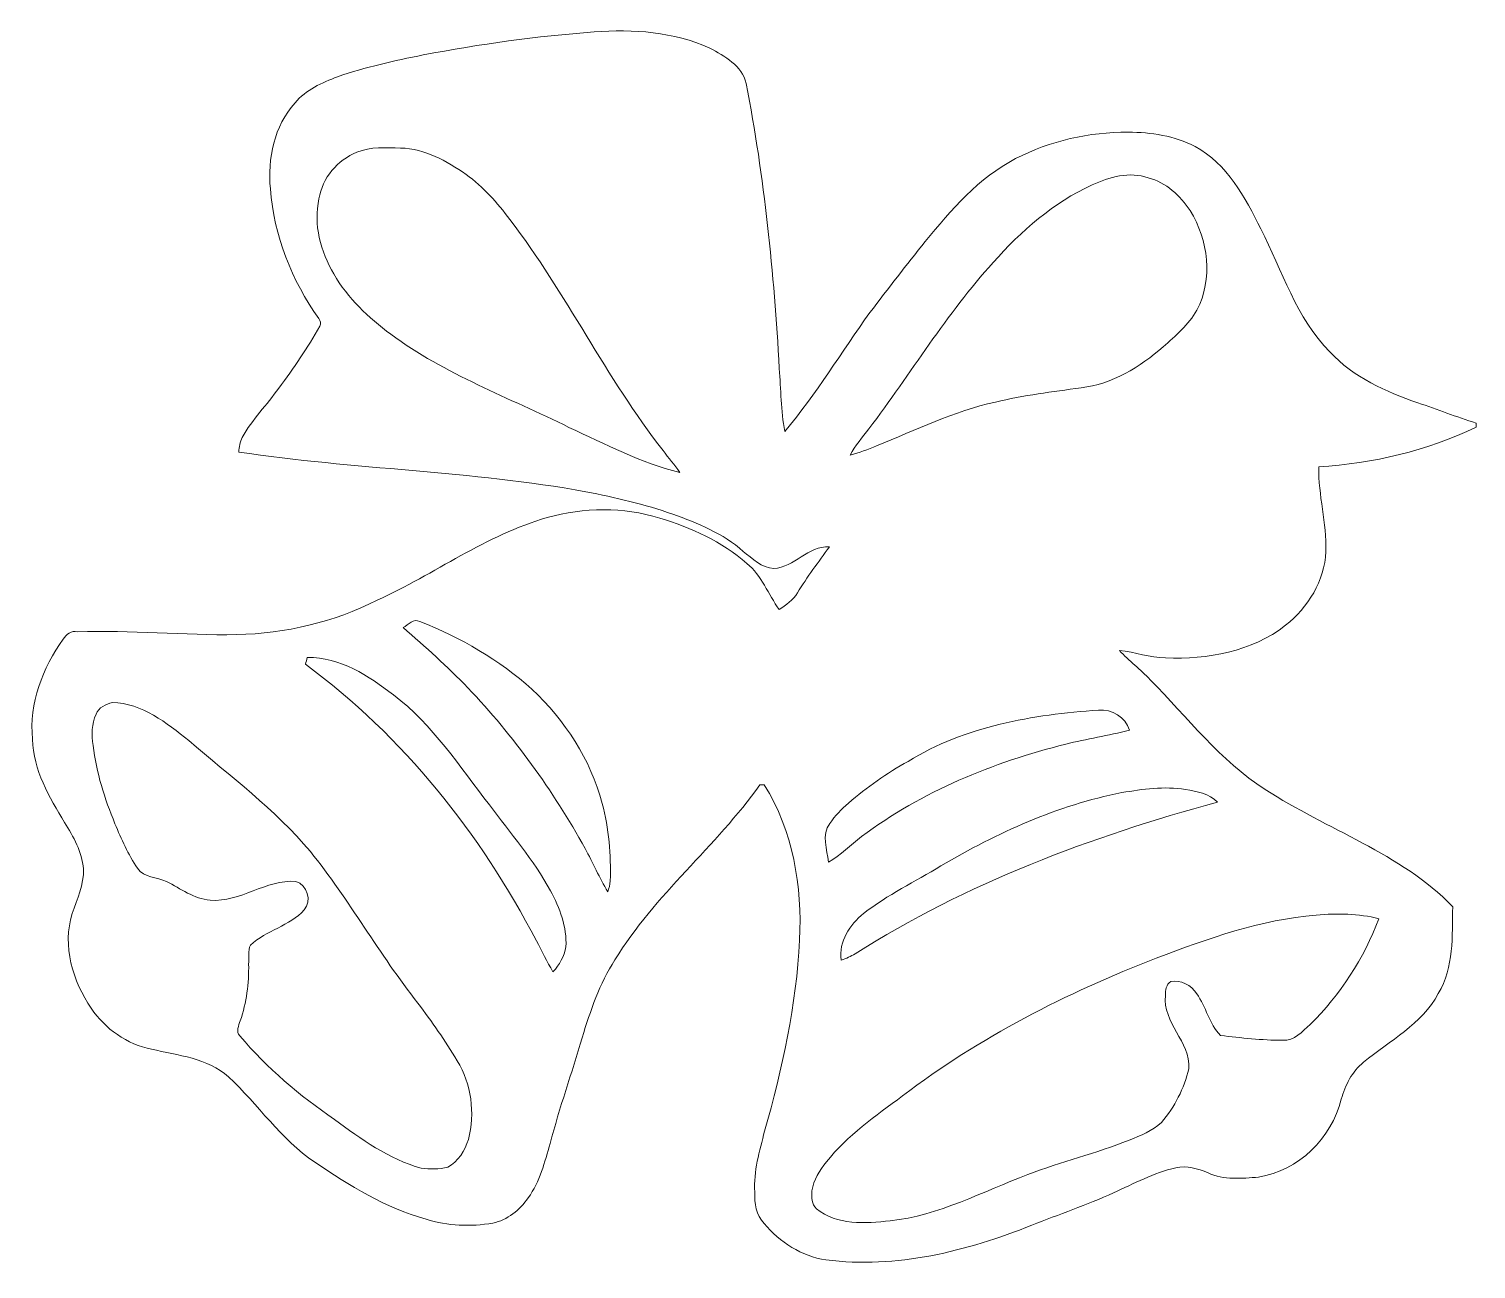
# Model space of a CAD drawing. Header units: centimetres. Extents: x -16.4 to 16.3, y -14.1 to 14.
import ezdxf

# ---------------------------------------------------------------- set-up
doc = ezdxf.new("R2010")
doc.units = ezdxf.units.CM
doc.header["$MEASUREMENT"] = 0
doc.layers.add('Layer 1', color=7, linetype='Continuous')

msp = doc.modelspace()

# ---------------------------------------------------------------- linework, layer by layer
at = {"layer": 'Layer 1', "color": 8, "lineweight": 9}
for points, knots in [([(-3.61099, 13.89398), (-2.73081, 13.9603), (-1.81465, 13.89539), (-1.0015, 13.52673), (-1.0015, 13.52673), (-0.66601, 13.34576), (-0.26843, 13.13515), (-0.17847, 12.72663), (-0.17847, 12.72663), (0.23957, 10.60326), (0.45018, 8.44426), (0.57154, 6.28527), (0.57154, 6.28527), (0.60999, 5.81148), (0.60646, 5.33241), (0.69536, 4.86428), (0.69536, 4.86428), (1.40974, 5.7053), (1.97383, 6.6578), (2.62012, 7.54962), (2.62012, 7.54962), (3.02969, 8.09043), (3.44562, 8.6263), (3.87072, 9.15475), (3.87072, 9.15475), (4.45633, 9.87231), (5.07475, 10.59656), (5.91224, 11.02871), (5.91224, 11.02871), (6.6947, 11.42841), (7.57594, 11.6369), (8.45506, 11.6242), (8.45506, 11.6242), (8.97118, 11.62562), (9.50528, 11.54518), (9.96777, 11.30423), (9.96777, 11.30423), (10.68991, 10.90983), (11.10372, 10.1517), (11.45509, 9.43945), (11.45509, 9.43945), (11.93874, 8.49752), (12.24954, 7.42897), (13.01366, 6.65956), (13.01366, 6.65956), (13.54812, 6.08806), (14.27696, 5.75716), (15.00579, 5.50986), (15.00579, 5.50986), (15.44606, 5.36628), (15.87433, 5.18813), (16.31742, 5.0516), (16.31742, 5.0516), (16.31742, 5.02938), (16.31813, 4.98528), (16.31813, 4.96305), (16.31813, 4.96305), (15.21076, 4.42119), (13.99085, 4.13967), (12.76354, 4.06382), (12.76354, 4.06382), (12.75296, 3.42036), (12.93957, 2.791), (12.92546, 2.14718), (12.92546, 2.14718), (12.89301, 1.48925), (12.52294, 0.88283), (12.01389, 0.48136), (12.01389, 0.48136), (11.25224, -0.11554), (10.24753, -0.29298), (9.30244, -0.25665), (9.30244, -0.25665), (8.94789, -0.2443), (8.60923, -0.12894), (8.25927, -0.08625), (8.25927, -0.08625), (8.47411, -0.32473), (8.73305, -0.51805), (8.95636, -0.74877), (8.95636, -0.74877), (9.79703, -1.59932), (10.53257, -2.5811), (11.55527, -3.23021), (11.55527, -3.23021), (12.95051, -4.14108), (14.60716, -4.66144), (15.79143, -5.87958), (15.79143, -5.87958), (15.77556, -6.53786), (15.82283, -7.25259), (15.46511, -7.83856), (15.46511, -7.83856), (15.09328, -8.53847), (14.36515, -8.90818), (13.77777, -9.39536), (13.77777, -9.39536), (13.51319, -9.60633), (13.36079, -9.91254), (13.2733, -10.23286), (13.2733, -10.23286), (13.0567, -11.10986), (12.30457, -11.84893), (11.40287, -11.9911), (11.40287, -11.9911), (11.02364, -12.01862), (10.61512, -12.06378), (10.26023, -11.89726), (10.26023, -11.89726), (10.0341, -11.79249), (9.7808, -11.73181), (9.53174, -11.77873), (9.53174, -11.77873), (9.03609, -11.89656), (8.58312, -12.13574), (8.1231, -12.34635), (8.1231, -12.34635), (7.52161, -12.62293), (6.89261, -12.83213), (6.27913, -13.07978), (6.27913, -13.07978), (4.8084, -13.66221), (3.21631, -14.06967), (1.62529, -13.86188), (1.62529, -13.86188), (1.07672, -13.78321), (0.57965, -13.46007), (0.22687, -13.04132), (0.22687, -13.04132), (0.05401, -12.84518), (0.00357, -12.58306), (0.01979, -12.32871), (0.01979, -12.32871), (-0.01831, -11.8574), (0.13233, -11.40408), (0.23781, -10.95217), (0.23781, -10.95217), (0.64033, -9.54318), (0.95713, -8.09926), (1.0305, -6.63206), (1.0305, -6.63206), (1.08977, -5.42097), (0.88198, -4.16402), (0.23252, -3.12226), (0.23252, -3.12226), (0.20783, -3.12226), (0.15844, -3.12226), (0.13374, -3.12226), (0.13374, -3.12226), (-0.85898, -4.5242), (-2.24539, -5.60653), (-3.1418, -7.08149), (-3.1418, -7.08149), (-3.49423, -7.61772), (-3.69319, -8.23296), (-3.8851, -8.83974), (-3.8851, -8.83974), (-4.11547, -9.63949), (-4.39698, -10.42371), (-4.60653, -11.22946), (-4.60653, -11.22946), (-4.73353, -11.65173), (-4.83901, -12.09588), (-5.10183, -12.45924), (-5.10183, -12.45924), (-5.29164, -12.73264), (-5.56926, -12.96406), (-5.90229, -13.03039), (-5.90229, -13.03039), (-6.40182, -13.11435), (-6.92428, -13.09918), (-7.40865, -12.94254), (-7.40865, -12.94254), (-8.32305, -12.68678), (-9.14573, -12.18584), (-9.92431, -11.65632), (-9.92431, -11.65632), (-10.68984, -11.13668), (-11.20807, -10.35139), (-11.87341, -9.7245), (-11.87341, -9.7245), (-12.35178, -9.30223), (-13.01818, -9.23661), (-13.61472, -9.10114), (-13.61472, -9.10114), (-14.16929, -8.99073), (-14.66565, -8.64218), (-14.9775, -8.17298), (-14.9775, -8.17298), (-15.40049, -7.56163), (-15.63579, -6.7647), (-15.40719, -6.03551), (-15.40719, -6.03551), (-15.30135, -5.70496), (-15.1419, -5.3804), (-15.15037, -5.0262), (-15.15037, -5.0262), (-15.19235, -4.64239), (-15.3765, -4.29772), (-15.57934, -3.97704), (-15.57934, -3.97704), (-15.92718, -3.40166), (-16.28665, -2.78853), (-16.30536, -2.09638), (-16.30536, -2.09638), (-16.38615, -1.28323), (-16.075, -0.48525), (-15.61427, 0.17021), (-15.61427, 0.17021), (-15.53948, 0.27217), (-15.43294, 0.37483), (-15.2876, 0.33285), (-15.2876, 0.33285), (-14.08709, 0.384), (-12.88871, 0.24712), (-11.68785, 0.27146), (-11.68785, 0.27146), (-10.59001, 0.29228), (-9.49851, 0.55545), (-8.51566, 1.04581), (-8.51566, 1.04581), (-7.21991, 1.63953), (-6.05539, 2.51972), (-4.6725, 2.91588), (-4.6725, 2.91588), (-3.84665, 3.14378), (-2.95306, 3.1593), (-2.13109, 2.90495), (-2.13109, 2.90495), (-1.42201, 2.68799), (-0.72104, 2.37755), (-0.1633, 1.87872), (-0.1633, 1.87872), (0.1729, 1.60285), (0.32636, 1.1848), (0.5666, 0.83555), (0.5666, 0.83555), (0.72394, 0.93751), (0.88798, 1.04616), (0.9797, 1.21585), (0.9797, 1.21585), (1.20513, 1.57215), (1.45454, 1.91223), (1.70254, 2.25302), (1.70254, 2.25302), (1.21642, 2.28053), (0.9155, 1.7937), (0.44701, 1.76265), (0.44701, 1.76265), (0.17114, 1.77747), (-0.037, 1.99408), (-0.24408, 2.15212), (-0.24408, 2.15212), (-0.69776, 2.55852), (-1.27137, 2.78571), (-1.83546, 2.99279), (-1.83546, 2.99279), (-2.4747, 3.21716), (-3.13651, 3.37167), (-3.80079, 3.49973), (-3.80079, 3.49973), (-6.39265, 3.97916), (-9.0413, 3.99997), (-11.64411, 4.39755), (-11.64411, 4.39755), (-11.63423, 4.51044), (-11.61906, 4.62509), (-11.5672, 4.7274), (-11.5672, 4.7274), (-11.34284, 5.13627), (-11.00452, 5.46259), (-10.73747, 5.84147), (-10.73747, 5.84147), (-10.40726, 6.29373), (-10.08517, 6.75446), (-9.81106, 7.24341), (-9.81106, 7.24341), (-9.77403, 7.2995), (-9.80224, 7.36265), (-9.83505, 7.41239), (-9.83505, 7.41239), (-10.44642, 8.27035), (-10.84789, 9.29022), (-10.93009, 10.34397), (-10.93009, 10.34397), (-10.99359, 11.02589), (-10.84471, 11.76743), (-10.37269, 12.28637), (-10.37269, 12.28637), (-10.12998, 12.58658), (-9.76026, 12.74145), (-9.41137, 12.8815), (-9.41137, 12.8815), (-8.7806, 13.09705), (-8.12831, 13.24169), (-7.47568, 13.37186), (-7.47568, 13.37186), (-6.19897, 13.62093), (-4.90781, 13.79273), (-3.61099, 13.89398), (-3.61099, 13.89398), (-3.61099, 13.89398), (-3.61099, 13.89398), (-3.61099, 13.89398)], [0, 0, 0, 0, 0.01298701, 0.01298701, 0.01298701, 0.01298701, 0.02597403, 0.02597403, 0.02597403, 0.02597403, 0.03896104, 0.03896104, 0.03896104, 0.03896104, 0.05194805, 0.05194805, 0.05194805, 0.05194805, 0.06493506, 0.06493506, 0.06493506, 0.06493506, 0.07792208, 0.07792208, 0.07792208, 0.07792208, 0.09090909, 0.09090909, 0.09090909, 0.09090909, 0.1038961, 0.1038961, 0.1038961, 0.1038961, 0.11688312, 0.11688312, 0.11688312, 0.11688312, 0.12987013, 0.12987013, 0.12987013, 0.12987013, 0.14285714, 0.14285714, 0.14285714, 0.14285714, 0.15584416, 0.15584416, 0.15584416, 0.15584416, 0.16883117, 0.16883117, 0.16883117, 0.16883117, 0.18181818, 0.18181818, 0.18181818, 0.18181818, 0.19480519, 0.19480519, 0.19480519, 0.19480519, 0.20779221, 0.20779221, 0.20779221, 0.20779221, 0.22077922, 0.22077922, 0.22077922, 0.22077922, 0.23376623, 0.23376623, 0.23376623, 0.23376623, 0.24675325, 0.24675325, 0.24675325, 0.24675325, 0.25974026, 0.25974026, 0.25974026, 0.25974026, 0.27272727, 0.27272727, 0.27272727, 0.27272727, 0.28571429, 0.28571429, 0.28571429, 0.28571429, 0.2987013, 0.2987013, 0.2987013, 0.2987013, 0.31168831, 0.31168831, 0.31168831, 0.31168831, 0.32467532, 0.32467532, 0.32467532, 0.32467532, 0.33766234, 0.33766234, 0.33766234, 0.33766234, 0.35064935, 0.35064935, 0.35064935, 0.35064935, 0.36363636, 0.36363636, 0.36363636, 0.36363636, 0.37662338, 0.37662338, 0.37662338, 0.37662338, 0.38961039, 0.38961039, 0.38961039, 0.38961039, 0.4025974, 0.4025974, 0.4025974, 0.4025974, 0.41558442, 0.41558442, 0.41558442, 0.41558442, 0.42857143, 0.42857143, 0.42857143, 0.42857143, 0.44155844, 0.44155844, 0.44155844, 0.44155844, 0.45454545, 0.45454545, 0.45454545, 0.45454545, 0.46753247, 0.46753247, 0.46753247, 0.46753247, 0.48051948, 0.48051948, 0.48051948, 0.48051948, 0.49350649, 0.49350649, 0.49350649, 0.49350649, 0.50649351, 0.50649351, 0.50649351, 0.50649351, 0.51948052, 0.51948052, 0.51948052, 0.51948052, 0.53246753, 0.53246753, 0.53246753, 0.53246753, 0.54545455, 0.54545455, 0.54545455, 0.54545455, 0.55844156, 0.55844156, 0.55844156, 0.55844156, 0.57142857, 0.57142857, 0.57142857, 0.57142857, 0.58441558, 0.58441558, 0.58441558, 0.58441558, 0.5974026, 0.5974026, 0.5974026, 0.5974026, 0.61038961, 0.61038961, 0.61038961, 0.61038961, 0.62337662, 0.62337662, 0.62337662, 0.62337662, 0.63636364, 0.63636364, 0.63636364, 0.63636364, 0.64935065, 0.64935065, 0.64935065, 0.64935065, 0.66233766, 0.66233766, 0.66233766, 0.66233766, 0.67532468, 0.67532468, 0.67532468, 0.67532468, 0.68831169, 0.68831169, 0.68831169, 0.68831169, 0.7012987, 0.7012987, 0.7012987, 0.7012987, 0.71428571, 0.71428571, 0.71428571, 0.71428571, 0.72727273, 0.72727273, 0.72727273, 0.72727273, 0.74025974, 0.74025974, 0.74025974, 0.74025974, 0.75324675, 0.75324675, 0.75324675, 0.75324675, 0.76623377, 0.76623377, 0.76623377, 0.76623377, 0.77922078, 0.77922078, 0.77922078, 0.77922078, 0.79220779, 0.79220779, 0.79220779, 0.79220779, 0.80519481, 0.80519481, 0.80519481, 0.80519481, 0.81818182, 0.81818182, 0.81818182, 0.81818182, 0.83116883, 0.83116883, 0.83116883, 0.83116883, 0.84415584, 0.84415584, 0.84415584, 0.84415584, 0.85714286, 0.85714286, 0.85714286, 0.85714286, 0.87012987, 0.87012987, 0.87012987, 0.87012987, 0.88311688, 0.88311688, 0.88311688, 0.88311688, 0.8961039, 0.8961039, 0.8961039, 0.8961039, 0.90909091, 0.90909091, 0.90909091, 0.90909091, 0.92207792, 0.92207792, 0.92207792, 0.92207792, 0.93506494, 0.93506494, 0.93506494, 0.93506494, 0.94805195, 0.94805195, 0.94805195, 0.94805195, 0.96103896, 0.96103896, 0.96103896, 0.96103896, 0.97402597, 0.97402597, 0.97402597, 0.97402597, 1, 1, 1, 1]), ([(-8.97463, 11.1723), (-9.41137, 10.99661), (-9.75674, 10.59092), (-9.83223, 10.12243), (-9.83223, 10.12243), (-9.96099, 9.54035), (-9.79449, 8.92581), (-9.49674, 8.42169), (-9.49674, 8.42169), (-9.18136, 7.87453), (-8.71463, 7.43215), (-8.20804, 7.06243), (-8.20804, 7.06243), (-6.98602, 6.14839), (-5.53646, 5.62875), (-4.18108, 4.95353), (-4.18108, 4.95353), (-3.36334, 4.57817), (-2.55548, 4.15378), (-1.67848, 3.93471), (-1.67848, 3.93471), (-1.7889, 4.11145), (-1.93213, 4.26385), (-2.05666, 4.43001), (-2.05666, 4.43001), (-3.34077, 6.08207), (-4.24741, 7.98742), (-5.51494, 9.65076), (-5.51494, 9.65076), (-5.80104, 10.02965), (-6.11889, 10.39124), (-6.50589, 10.67029), (-6.50589, 10.67029), (-6.94228, 10.98003), (-7.43758, 11.25097), (-7.98544, 11.2679), (-7.98544, 11.2679), (-8.31458, 11.27707), (-8.66348, 11.30177), (-8.97463, 11.1723), (-8.97463, 11.1723), (-8.97463, 11.1723), (-8.97463, 11.1723), (-8.97463, 11.1723)], [0, 0, 0, 0, 0.08333333, 0.08333333, 0.08333333, 0.08333333, 0.16666667, 0.16666667, 0.16666667, 0.16666667, 0.25, 0.25, 0.25, 0.25, 0.33333333, 0.33333333, 0.33333333, 0.33333333, 0.41666667, 0.41666667, 0.41666667, 0.41666667, 0.5, 0.5, 0.5, 0.5, 0.58333333, 0.58333333, 0.58333333, 0.58333333, 0.66666667, 0.66666667, 0.66666667, 0.66666667, 0.75, 0.75, 0.75, 0.75, 0.83333333, 0.83333333, 0.83333333, 0.83333333, 1, 1, 1, 1]), ([(7.63979, 10.43393), (6.76808, 10.03388), (6.03571, 9.39041), (5.40283, 8.67992), (5.40283, 8.67992), (4.35296, 7.51752), (3.54087, 6.1692), (2.59684, 4.92425), (2.59684, 4.92425), (2.44585, 4.73234), (2.29309, 4.54043), (2.16962, 4.32876), (2.16962, 4.32876), (2.37847, 4.37286), (2.57426, 4.45999), (2.77111, 4.54007), (2.77111, 4.54007), (3.65658, 4.89179), (4.51842, 5.32324), (5.45539, 5.52609), (5.45539, 5.52609), (6.09251, 5.68025), (6.74374, 5.75857), (7.39144, 5.84923), (7.39144, 5.84923), (8.0977, 5.93425), (8.72317, 6.31313), (9.2474, 6.77527), (9.2474, 6.77527), (9.5261, 7.02539), (9.81996, 7.27234), (10.0087, 7.60254), (10.0087, 7.60254), (10.37806, 8.30915), (10.26552, 9.19039), (9.85806, 9.85431), (9.85806, 9.85431), (9.63228, 10.18981), (9.31161, 10.49249), (8.91121, 10.59691), (8.91121, 10.59691), (8.48646, 10.7405), (8.03138, 10.61632), (7.63979, 10.43393), (7.63979, 10.43393), (7.63979, 10.43393), (7.63979, 10.43393), (7.63979, 10.43393)], [0, 0, 0, 0, 0.07692308, 0.07692308, 0.07692308, 0.07692308, 0.15384615, 0.15384615, 0.15384615, 0.15384615, 0.23076923, 0.23076923, 0.23076923, 0.23076923, 0.30769231, 0.30769231, 0.30769231, 0.30769231, 0.38461538, 0.38461538, 0.38461538, 0.38461538, 0.46153846, 0.46153846, 0.46153846, 0.46153846, 0.53846154, 0.53846154, 0.53846154, 0.53846154, 0.61538462, 0.61538462, 0.61538462, 0.61538462, 0.69230769, 0.69230769, 0.69230769, 0.69230769, 0.76923077, 0.76923077, 0.76923077, 0.76923077, 0.84615385, 0.84615385, 0.84615385, 0.84615385, 1, 1, 1, 1]), ([(-7.9297, 0.43056), (-7.42488, -0.00476), (-6.92958, -0.45138), (-6.46673, -0.93186), (-6.46673, -0.93186), (-5.43027, -2.02018), (-4.54303, -3.2482), (-3.81878, -4.56478), (-3.81878, -4.56478), (-3.63922, -4.88721), (-3.49317, -5.22729), (-3.30478, -5.54515), (-3.30478, -5.54515), (-3.28009, -5.46366), (-3.25434, -5.38111), (-3.24799, -5.29609), (-3.24799, -5.29609), (-3.23105, -4.70694), (-3.27374, -4.11321), (-3.43355, -3.54418), (-3.43355, -3.54418), (-3.6879, -2.54935), (-4.27492, -1.66388), (-5.01787, -0.96432), (-5.01787, -0.96432), (-5.75694, -0.30145), (-6.6276, 0.20373), (-7.5487, 0.56709), (-7.5487, 0.56709), (-7.69369, 0.64117), (-7.81328, 0.49371), (-7.9297, 0.43056), (-7.9297, 0.43056), (-7.9297, 0.43056), (-7.9297, 0.43056), (-7.9297, 0.43056)], [0, 0, 0, 0, 0.1, 0.1, 0.1, 0.1, 0.2, 0.2, 0.2, 0.2, 0.3, 0.3, 0.3, 0.3, 0.4, 0.4, 0.4, 0.4, 0.5, 0.5, 0.5, 0.5, 0.6, 0.6, 0.6, 0.6, 0.7, 0.7, 0.7, 0.7, 0.8, 0.8, 0.8, 0.8, 1, 1, 1, 1]), ([(-10.09611, -0.24889), (-10.10951, -0.29863), (-10.12327, -0.34837), (-10.13669, -0.39846), (-10.13669, -0.39846), (-7.92864, -2.02724), (-6.18416, -4.22575), (-4.91768, -6.64793), (-4.91768, -6.64793), (-4.79844, -6.88429), (-4.67815, -7.12065), (-4.54339, -7.34925), (-4.54339, -7.34925), (-4.39134, -7.19721), (-4.2915, -6.99648), (-4.25058, -6.78657), (-4.25058, -6.78657), (-4.22236, -6.33855), (-4.3931, -5.9078), (-4.59771, -5.51869), (-4.59771, -5.51869), (-4.98365, -4.82231), (-5.50435, -4.21693), (-5.97708, -3.58052), (-5.97708, -3.58052), (-6.65335, -2.71445), (-7.25942, -1.76513), (-8.14701, -1.09379), (-8.14701, -1.09379), (-8.71287, -0.66375), (-9.35211, -0.23019), (-10.09611, -0.24889), (-10.09611, -0.24889), (-10.09611, -0.24889), (-10.09611, -0.24889), (-10.09611, -0.24889)], [0, 0, 0, 0, 0.1, 0.1, 0.1, 0.1, 0.2, 0.2, 0.2, 0.2, 0.3, 0.3, 0.3, 0.3, 0.4, 0.4, 0.4, 0.4, 0.5, 0.5, 0.5, 0.5, 0.6, 0.6, 0.6, 0.6, 0.7, 0.7, 0.7, 0.7, 0.8, 0.8, 0.8, 0.8, 1, 1, 1, 1]), ([(-14.49949, -1.26489), (-14.64625, -1.30334), (-14.81664, -1.37248), (-14.86885, -1.52912), (-14.86885, -1.52912), (-14.97433, -1.74784), (-14.97045, -2.00184), (-14.93482, -2.23679), (-14.93482, -2.23679), (-14.86532, -2.84709), (-14.67482, -3.43694), (-14.44234, -4.00315), (-14.44234, -4.00315), (-14.30088, -4.35275), (-14.14213, -4.69812), (-13.93152, -5.01174), (-13.93152, -5.01174), (-13.78547, -5.23363), (-13.49407, -5.20153), (-13.27817, -5.31161), (-13.27817, -5.31161), (-12.95644, -5.4686), (-12.6594, -5.70284), (-12.28934, -5.73318), (-12.28934, -5.73318), (-11.60601, -5.78504), (-11.03345, -5.26151), (-10.35328, -5.30632), (-10.35328, -5.30632), (-10.08941, -5.39239), (-9.99274, -5.742), (-10.16419, -5.95084), (-10.16419, -5.95084), (-10.49687, -6.31738), (-11.01934, -6.41228), (-11.3767, -6.74741), (-11.3767, -6.74741), (-11.45008, -6.87653), (-11.4014, -7.0381), (-11.4208, -7.1771), (-11.4208, -7.1771), (-11.4141, -7.61066), (-11.46878, -8.04669), (-11.612, -8.45768), (-11.612, -8.45768), (-11.64129, -8.56703), (-11.71643, -8.7011), (-11.61906, -8.79882), (-11.61906, -8.79882), (-11.00452, -9.52907), (-10.26862, -10.14996), (-9.48192, -10.68688), (-9.48192, -10.68688), (-8.87867, -11.13209), (-8.25426, -11.58435), (-7.5233, -11.79108), (-7.5233, -11.79108), (-7.32398, -11.81401), (-7.11443, -11.81366), (-6.91864, -11.76956), (-6.91864, -11.76956), (-6.68686, -11.63656), (-6.53058, -11.39279), (-6.45403, -11.14056), (-6.45403, -11.14056), (-6.29881, -10.54789), (-6.38489, -9.88396), (-6.70944, -9.36043), (-6.70944, -9.36043), (-6.97755, -8.90782), (-7.27953, -8.47708), (-7.59774, -8.05904), (-7.59774, -8.05904), (-8.46275, -6.95626), (-9.15102, -5.72648), (-10.02591, -4.63144), (-10.02591, -4.63144), (-10.82672, -3.67683), (-11.83425, -2.93211), (-12.77476, -2.12496), (-12.77476, -2.12496), (-13.27429, -1.72667), (-13.83027, -1.2797), (-14.49949, -1.26489), (-14.49949, -1.26489), (-14.49949, -1.26489), (-14.49949, -1.26489), (-14.49949, -1.26489)], [0, 0, 0, 0, 0.04347826, 0.04347826, 0.04347826, 0.04347826, 0.08695652, 0.08695652, 0.08695652, 0.08695652, 0.13043478, 0.13043478, 0.13043478, 0.13043478, 0.17391304, 0.17391304, 0.17391304, 0.17391304, 0.2173913, 0.2173913, 0.2173913, 0.2173913, 0.26086957, 0.26086957, 0.26086957, 0.26086957, 0.30434783, 0.30434783, 0.30434783, 0.30434783, 0.34782609, 0.34782609, 0.34782609, 0.34782609, 0.39130435, 0.39130435, 0.39130435, 0.39130435, 0.43478261, 0.43478261, 0.43478261, 0.43478261, 0.47826087, 0.47826087, 0.47826087, 0.47826087, 0.52173913, 0.52173913, 0.52173913, 0.52173913, 0.56521739, 0.56521739, 0.56521739, 0.56521739, 0.60869565, 0.60869565, 0.60869565, 0.60869565, 0.65217391, 0.65217391, 0.65217391, 0.65217391, 0.69565217, 0.69565217, 0.69565217, 0.69565217, 0.73913043, 0.73913043, 0.73913043, 0.73913043, 0.7826087, 0.7826087, 0.7826087, 0.7826087, 0.82608696, 0.82608696, 0.82608696, 0.82608696, 0.86956522, 0.86956522, 0.86956522, 0.86956522, 0.91304348, 0.91304348, 0.91304348, 0.91304348, 1, 1, 1, 1]), ([(3.48231, -2.5945), (3.00041, -2.85944), (2.55486, -3.18505), (2.13293, -3.53713), (2.13293, -3.53713), (1.97842, -3.67647), (1.82707, -3.82358), (1.71701, -4.00209), (1.71701, -4.00209), (1.51734, -4.25115), (1.65421, -4.5884), (1.68385, -4.87098), (1.68385, -4.87098), (1.95901, -4.71399), (2.17879, -4.48187), (2.43244, -4.2956), (2.43244, -4.2956), (3.79416, -3.27043), (5.40036, -2.62026), (7.0436, -2.20504), (7.0436, -2.20504), (7.52161, -2.08933), (8.00845, -2.01277), (8.48434, -1.88755), (8.48434, -1.88755), (8.39474, -1.58838), (8.09452, -1.4134), (7.7869, -1.43492), (7.7869, -1.43492), (6.30136, -1.53758), (4.76889, -1.80075), (3.48231, -2.5945), (3.48231, -2.5945), (3.48231, -2.5945), (3.48231, -2.5945), (3.48231, -2.5945)], [0, 0, 0, 0, 0.1, 0.1, 0.1, 0.1, 0.2, 0.2, 0.2, 0.2, 0.3, 0.3, 0.3, 0.3, 0.4, 0.4, 0.4, 0.4, 0.5, 0.5, 0.5, 0.5, 0.6, 0.6, 0.6, 0.6, 0.7, 0.7, 0.7, 0.7, 0.8, 0.8, 0.8, 0.8, 1, 1, 1, 1]), ([(8.31395, -3.30147), (6.85874, -3.58475), (5.49491, -4.20952), (4.2242, -4.95847), (4.2242, -4.95847), (3.63824, -5.3109), (3.01805, -5.61076), (2.47513, -6.03092), (2.47513, -6.03092), (2.16962, -6.28845), (1.90398, -6.66416), (1.97171, -7.08573), (1.97171, -7.08573), (2.08213, -7.04939), (2.18938, -7.00353), (2.2878, -6.94109), (2.2878, -6.94109), (4.80029, -5.34794), (7.61475, -4.29489), (10.47401, -3.51561), (10.47401, -3.51561), (10.2881, -3.32087), (10.00446, -3.27113), (9.74976, -3.23127), (9.74976, -3.23127), (9.27245, -3.15189), (8.78597, -3.2221), (8.31395, -3.30147), (8.31395, -3.30147), (8.31395, -3.30147), (8.31395, -3.30147), (8.31395, -3.30147)], [0, 0, 0, 0, 0.11111111, 0.11111111, 0.11111111, 0.11111111, 0.22222222, 0.22222222, 0.22222222, 0.22222222, 0.33333333, 0.33333333, 0.33333333, 0.33333333, 0.44444444, 0.44444444, 0.44444444, 0.44444444, 0.55555556, 0.55555556, 0.55555556, 0.55555556, 0.66666667, 0.66666667, 0.66666667, 0.66666667, 0.77777778, 0.77777778, 0.77777778, 0.77777778, 1, 1, 1, 1]), ([(12.70815, -6.06726), (11.45509, -6.17133), (10.26023, -6.60101), (9.09218, -7.04093), (9.09218, -7.04093), (7.05983, -7.83185), (5.09239, -8.83021), (3.35496, -10.15701), (3.35496, -10.15701), (2.7443, -10.6068), (2.11388, -11.05024), (1.63658, -11.64856), (1.63658, -11.64856), (1.49088, -11.84364), (1.33601, -12.0546), (1.31061, -12.30508), (1.31061, -12.30508), (1.30144, -12.43878), (1.30108, -12.60635), (1.40868, -12.70654), (1.40868, -12.70654), (1.87011, -13.0833), (2.52064, -13.03885), (3.07697, -12.97923), (3.07697, -12.97923), (4.18116, -12.86035), (5.16576, -12.31848), (6.19023, -11.93431), (6.19023, -11.93431), (6.94235, -11.64256), (7.72975, -11.45347), (8.47905, -11.15396), (8.47905, -11.15396), (8.73799, -11.05413), (9.00187, -10.94335), (9.21036, -10.75532), (9.21036, -10.75532), (9.50846, -10.40678), (9.71695, -9.98309), (9.83019, -9.54036), (9.83019, -9.54036), (9.86476, -8.92758), (9.22412, -8.50143), (9.30138, -7.883), (9.30138, -7.883), (9.28938, -7.76976), (9.31972, -7.63924), (9.41674, -7.57115), (9.41674, -7.57115), (9.64463, -7.52882), (9.88769, -7.65194), (10.00482, -7.84842), (10.00482, -7.84842), (10.21719, -8.14336), (10.28422, -8.52682), (10.54421, -8.79035), (10.54421, -8.79035), (11.00635, -8.84396), (11.47872, -8.89795), (11.94686, -8.89759), (11.94686, -8.89759), (12.21462, -8.92476), (12.38607, -8.69228), (12.57057, -8.54129), (12.57057, -8.54129), (13.25249, -7.87101), (13.78448, -7.04304), (14.12244, -6.15016), (14.12244, -6.15016), (13.66136, -6.0341), (13.17946, -6.03092), (12.70815, -6.06726)], [0, 0, 0, 0, 0.05263158, 0.05263158, 0.05263158, 0.05263158, 0.10526316, 0.10526316, 0.10526316, 0.10526316, 0.15789474, 0.15789474, 0.15789474, 0.15789474, 0.21052632, 0.21052632, 0.21052632, 0.21052632, 0.26315789, 0.26315789, 0.26315789, 0.26315789, 0.31578947, 0.31578947, 0.31578947, 0.31578947, 0.36842105, 0.36842105, 0.36842105, 0.36842105, 0.42105263, 0.42105263, 0.42105263, 0.42105263, 0.47368421, 0.47368421, 0.47368421, 0.47368421, 0.52631579, 0.52631579, 0.52631579, 0.52631579, 0.57894737, 0.57894737, 0.57894737, 0.57894737, 0.63157895, 0.63157895, 0.63157895, 0.63157895, 0.68421053, 0.68421053, 0.68421053, 0.68421053, 0.73684211, 0.73684211, 0.73684211, 0.73684211, 0.78947368, 0.78947368, 0.78947368, 0.78947368, 0.84210526, 0.84210526, 0.84210526, 0.84210526, 0.89473684, 0.89473684, 0.89473684, 0.89473684, 1, 1, 1, 1])]:
    msp.add_open_spline(points, degree=3, knots=knots, dxfattribs=at)

doc.saveas('drawing.dxf')
